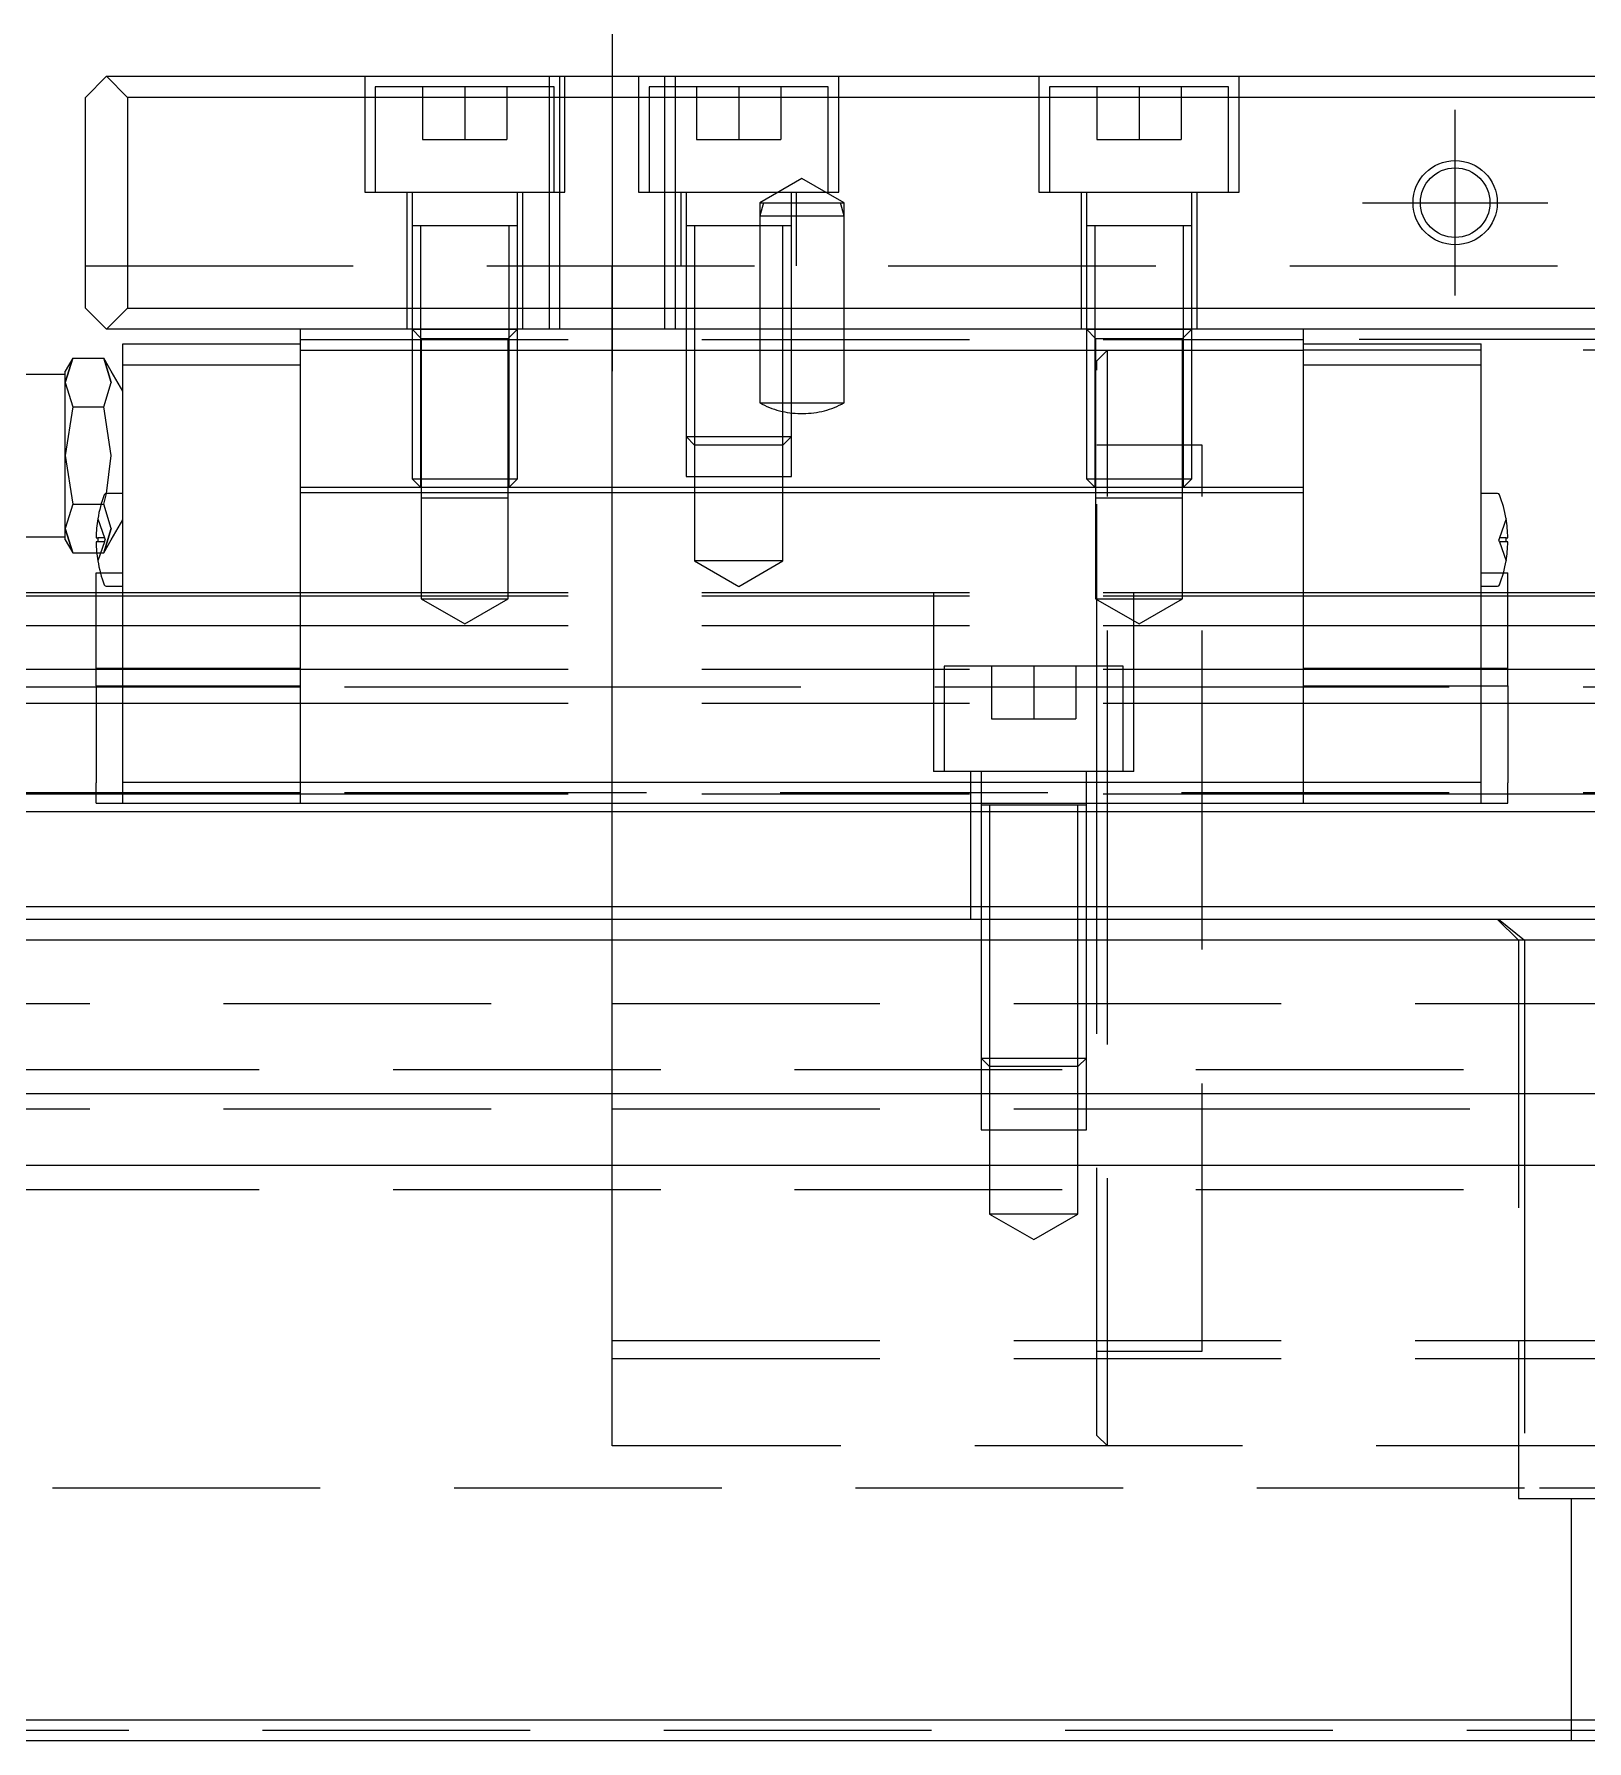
# Model space of a CAD drawing. Extents: x -33 to 1029, y -350 to 120.
# Drawn here: x 332.6 to 406.2, y -307.9 to -226.9 of the extents above; entities that cross this region are included whole.
import ezdxf

# ---------------------------------------------------------------- set-up
doc = ezdxf.new("R2010")
doc.units = 0
doc.linetypes.add('CENTER', pattern=[50.8, 31.75, -6.35, 6.35, -6.35])
doc.linetypes.add('DASHED', pattern=[19.05, 12.7, -6.35])
doc.layers.get('0').update_dxf_attribs({"linetype": 'CONTINUOUS'})
doc.layers.add('CENTER', color=1, linetype='CENTER')

msp = doc.modelspace()

# ---------------------------------------------------------------- linework, layer by layer
at = {"color": 7, "linetype": 'CONTINUOUS'}
for p, q in [((336, -228.91), (335, -229.91)), ((336, -228.91), (484, -228.91)), ((337, -229.91), (336, -228.91)), ((335, -239.91), (335, -229.91)), ((483, -229.91), (337, -229.91)), ((337, -229.91), (337, -239.91)), ((355.5, -236.01), (350.5, -236.01)), ((355.5, -236.01), (350.5, -236.01)), ((335, -239.91), (336, -240.91)), ((336, -240.91), (337, -239.91)), ((337, -239.91), (483, -239.91)), ((484, -240.91), (336, -240.91)), ((345.2, -241.91), (345.2, -240.91)), ((392.8, -241.91), (392.8, -240.91)), ((336.768, -242.61), (336.768, -241.61)), ((336.768, -241.61), (345.2, -241.61)), ((345.2, -241.91), (392.8, -241.91)), ((345.2, -248.41), (345.2, -241.91)), ((392.8, -241.61), (401.232, -241.61)), ((392.8, -248.41), (392.8, -241.91)), ((401.232, -242.61), (401.232, -241.61)), ((334.4, -242.291), (334.043, -242.91)), ((334.4, -242.291), (334.043, -243.446)), ((334.043, -243.446), (334.043, -242.91)), ((334.401, -242.29), (334.4, -242.291)), ((334.4, -242.291), (335.865, -242.291)), ((336.222, -242.91), (335.865, -242.291)), ((336.222, -243.446), (335.865, -242.291)), ((336.768, -243.855), (336.222, -242.91)), ((336.768, -242.61), (345.2, -242.61)), ((336.768, -262.41), (336.768, -242.61)), ((392.8, -242.61), (401.232, -242.61)), ((401.232, -262.41), (401.232, -242.61)), ((334.043, -243.06), (330.043, -243.06)), ((334.043, -246.91), (334.043, -243.446)), ((334.043, -243.446), (334.4, -244.601)), ((335.865, -244.601), (336.222, -243.446)), ((334.4, -244.601), (334.043, -246.91)), ((334.4, -244.601), (335.865, -244.601)), ((336.222, -246.91), (335.865, -244.601)), ((334.043, -250.374), (334.043, -246.91)), ((334.043, -246.91), (334.4, -249.219)), ((336, -248.708), (336.222, -246.91)), ((345.2, -248.66), (345.2, -248.41)), ((345.2, -248.41), (392.8, -248.41)), ((345.2, -262.41), (345.2, -248.66)), ((345.2, -248.66), (392.8, -248.66)), ((392.8, -248.66), (392.8, -248.41)), ((392.8, -262.41), (392.8, -248.66)), ((334.4, -249.219), (334.043, -250.374)), ((334.4, -249.219), (335.743, -249.219)), ((336.768, -248.71), (335.986, -248.71)), ((402.014, -248.71), (401.232, -248.71)), ((330.043, -250.76), (334.043, -250.76)), ((334.043, -250.91), (334.043, -250.374)), ((334.043, -250.374), (334.4, -251.529)), ((334.043, -250.91), (334.4, -251.529)), ((335.502, -250.81), (335.584, -250.81)), ((335.584, -251.01), (335.502, -251.01)), ((335.584, -250.81), (335.584, -251.01)), ((402.416, -251.01), (402.416, -250.81)), ((402.416, -250.81), (402.498, -250.81)), ((402.498, -251.01), (402.416, -251.01)), ((334.4, -251.529), (334.401, -251.53)), ((334.4, -251.529), (335.533, -251.529)), ((335.5, -255.08), (335.5, -252.48)), ((335.5, -252.48), (335.709, -252.48)), ((402.291, -252.48), (402.5, -252.48)), ((402.5, -255.08), (402.5, -252.48)), ((0, -253.41), (335.5, -253.41)), ((335.986, -253.11), (336.768, -253.11)), ((401.232, -253.11), (402.014, -253.11)), ((402.5, -253.41), (417.5, -253.41)), ((0, -253.574), (335.5, -253.574)), ((402.5, -253.574), (417.5, -253.574)), ((0, -254.972), (335.5, -254.972)), ((335.5, -256.993), (335.5, -255.08)), ((402.5, -254.972), (417.5, -254.972)), ((402.5, -256.993), (402.5, -255.08)), ((0, -257.048), (335.5, -257.048)), ((335.5, -256.993), (336.768, -256.993)), ((335.5, -257.838), (335.5, -256.993)), ((401.232, -256.993), (402.5, -256.993)), ((402.5, -257.838), (402.5, -256.993)), ((402.5, -257.048), (417.5, -257.048)), ((335.5, -257.838), (335.5, -262.448)), ((335.5, -257.838), (336.768, -257.838)), ((401.232, -257.838), (402.5, -257.838)), ((402.5, -257.838), (402.5, -262.448)), ((0, -258.669), (335.5, -258.669)), ((402.5, -258.669), (417.5, -258.669)), ((336.768, -262.41), (345.2, -262.41)), ((336.768, -263.41), (336.768, -262.41)), ((345.2, -263.41), (345.2, -262.41)), ((345.2, -262.41), (392.8, -262.41)), ((392.8, -262.41), (401.232, -262.41)), ((392.8, -263.41), (392.8, -262.41)), ((401.232, -263.41), (401.232, -262.41)), ((0, -262.962), (335.5, -262.962)), ((335.5, -263.41), (335.5, -262.448)), ((402.5, -263.41), (402.5, -262.448)), ((402.5, -262.962), (417.5, -262.962)), ((0, -263.81), (820, -263.81)), ((335.5, -263.41), (336.768, -263.41)), ((336.768, -263.41), (345.2, -263.41)), ((345.2, -263.41), (392.8, -263.41)), ((392.8, -263.41), (401.232, -263.41)), ((401.232, -263.41), (402.5, -263.41)), ((0, -268.31), (820, -268.31)), ((1, -268.91), (819, -268.91)), ((818, -269.91), (2, -269.91)), ((818, -277.21), (2, -277.21)), ((818, -280.61), (2, -280.61)), ((2, -306.91), (818, -306.91)), ((819, -307.91), (1, -307.91))]:
    msp.add_line(p, q, dxfattribs=at)
at = {"color": 3, "linetype": 'DASHED'}
for p, q in [((348.25, -228.91), (348.25, -234.41)), ((357, -228.91), (357, -229.41)), ((357.5, -228.91), (357.5, -240.91)), ((357.75, -234.41), (357.75, -228.91)), ((361.25, -228.91), (361.25, -234.41)), ((362.5, -240.91), (362.5, -228.91)), ((363, -240.91), (363, -228.91)), ((370.75, -234.41), (370.75, -228.91)), ((380.25, -228.91), (380.25, -234.41)), ((389.75, -234.41), (389.75, -228.91)), ((348.75, -229.41), (348.75, -234.41)), ((357.25, -229.41), (348.75, -229.41)), ((351, -229.41), (351, -231.91)), ((353, -229.41), (353, -231.91)), ((355, -229.41), (355, -231.91)), ((357, -229.41), (357, -234.41)), ((357.25, -234.41), (357.25, -229.41)), ((361.75, -229.41), (361.75, -234.41)), ((363, -229.41), (361.75, -229.41)), ((370.25, -229.41), (363, -229.41)), ((364, -229.41), (364, -231.91)), ((366, -229.41), (366, -231.91)), ((368, -229.41), (368, -231.91)), ((370.25, -234.41), (370.25, -229.41)), ((380.75, -229.41), (380.75, -234.41)), ((389.25, -229.41), (380.75, -229.41)), ((383, -229.41), (383, -231.91)), ((385, -229.41), (385, -231.91)), ((387, -229.41), (387, -231.91)), ((389.25, -234.41), (389.25, -229.41)), ((351, -231.91), (353, -231.91)), ((353, -231.91), (355, -231.91)), ((364, -231.91), (366, -231.91)), ((366, -231.91), (368, -231.91)), ((383, -231.91), (385, -231.91)), ((385, -231.91), (387, -231.91)), ((369, -233.755), (367, -234.91)), ((371, -234.91), (369, -233.755)), ((348.25, -234.41), (357.75, -234.41)), ((350.25, -234.41), (350.25, -240.91)), ((350.5, -234.41), (350.5, -236.01)), ((355.5, -236.01), (355.5, -234.41)), ((355.75, -240.91), (355.75, -234.41)), ((357, -234.41), (357, -240.91)), ((361.25, -234.41), (370.75, -234.41)), ((363.25, -234.41), (363.25, -237.91)), ((363.5, -234.41), (363.5, -236.01)), ((368.5, -234.91), (368.5, -234.41)), ((368.75, -237.91), (368.75, -234.41)), ((380.25, -234.41), (389.75, -234.41)), ((382.25, -234.41), (382.25, -240.91)), ((382.5, -234.41), (382.5, -236.01)), ((387.5, -236.01), (387.5, -234.41)), ((387.75, -240.91), (387.75, -234.41)), ((367, -234.91), (367, -235.54)), ((367.169, -234.91), (367, -235.54)), ((367, -234.91), (371, -234.91)), ((367, -235.54), (367, -240.91)), ((367, -235.54), (371, -235.54)), ((368.5, -236.01), (368.5, -234.91)), ((371, -235.54), (370.831, -234.91)), ((371, -235.54), (371, -234.91)), ((371, -240.91), (371, -235.54)), ((350.5, -236.005), (350.5, -236.01)), ((350.5, -236.01), (350.5, -236.015)), ((350.5, -236.01), (350.5, -240.91)), ((355.5, -236.01), (350.5, -236.01)), ((350.9, -236.01), (350.9, -240.91)), ((355.1, -240.91), (355.1, -236.01)), ((355.5, -236.01), (355.5, -236.005)), ((355.5, -236.015), (355.5, -236.01)), ((355.5, -240.91), (355.5, -236.01)), ((363.5, -236.005), (363.5, -236.01)), ((363.5, -236.01), (363.5, -237.91)), ((363.5, -236.01), (363.5, -236.015)), ((367, -236.01), (363.5, -236.01)), ((368.5, -236.01), (363.5, -236.01)), ((363.9, -236.01), (363.9, -237.91)), ((368.5, -236.01), (367, -236.01)), ((368.1, -237.91), (368.1, -236.01)), ((368.5, -236.01), (368.5, -236.005)), ((368.5, -237.91), (368.5, -236.01)), ((368.5, -236.015), (368.5, -236.01)), ((382.5, -236.005), (382.5, -236.01)), ((382.5, -236.01), (382.5, -240.91)), ((382.5, -236.01), (382.5, -236.015)), ((387.5, -236.01), (382.5, -236.01)), ((382.9, -236.01), (382.9, -240.91)), ((387.1, -240.91), (387.1, -236.01)), ((387.5, -236.01), (387.5, -236.005)), ((387.5, -240.91), (387.5, -236.01)), ((387.5, -236.015), (387.5, -236.01)), ((335, -237.91), (485, -237.91)), ((360, -240.91), (360, -237.91)), ((363.5, -237.91), (363.5, -240.91)), ((363.5, -237.91), (363.5, -240.91)), ((363.9, -237.91), (363.9, -240.91)), ((368.1, -240.91), (368.1, -237.91)), ((368.5, -240.91), (368.5, -237.91)), ((368.5, -240.91), (368.5, -237.91)), ((350.5, -240.91), (350.938, -241.348)), ((350.5, -240.91), (350.5, -248.01)), ((350.5, -240.91), (355.5, -240.91)), ((350.9, -240.91), (350.9, -248.41)), ((350.938, -241.348), (350.938, -248.91)), ((350.938, -241.348), (355.062, -241.348)), ((355.062, -241.348), (355.5, -240.91)), ((355.062, -248.91), (355.062, -241.348)), ((355.1, -248.41), (355.1, -240.91)), ((355.5, -248.01), (355.5, -240.91)), ((360, -253.41), (360, -240.91)), ((363.5, -240.91), (363.5, -246.01)), ((363.5, -240.91), (363.5, -246.01)), ((363.9, -240.91), (363.9, -246.41)), ((367, -240.91), (367, -244.41)), ((368.1, -246.41), (368.1, -240.91)), ((368.5, -246.01), (368.5, -240.91)), ((368.5, -246.01), (368.5, -240.91)), ((371, -244.41), (371, -240.91)), ((382.5, -240.91), (382.938, -241.348)), ((382.5, -240.91), (382.5, -248.01)), ((382.5, -240.91), (387.5, -240.91)), ((382.9, -240.91), (382.9, -248.41)), ((382.938, -241.348), (382.938, -248.91)), ((382.938, -241.348), (387.062, -241.348)), ((387.062, -241.348), (387.5, -240.91)), ((387.062, -248.91), (387.062, -241.348)), ((387.1, -248.41), (387.1, -240.91)), ((387.5, -248.01), (387.5, -240.91)), ((345.2, -241.41), (392.8, -241.41)), ((383.5, -241.91), (383, -242.41)), ((383.5, -267.91), (383.5, -241.91)), ((427.2, -241.41), (392.8, -241.41)), ((401.232, -241.91), (392.8, -241.91)), ((418.768, -241.91), (401.232, -241.91)), ((334.043, -243.446), (334.4, -242.291)), ((335.865, -242.291), (336.222, -243.446)), ((383, -261.91), (383, -242.41)), ((367, -244.41), (371, -244.41)), ((368.937, -244.91), (369.063, -244.91)), ((363.5, -246.01), (363.9, -246.41)), ((363.5, -246.01), (363.5, -247.91)), ((363.5, -246.01), (368.5, -246.01)), ((368.1, -246.41), (368.5, -246.01)), ((368.5, -247.91), (368.5, -246.01)), ((363.9, -246.41), (363.9, -247.91)), ((368.1, -246.41), (363.9, -246.41)), ((368.1, -247.91), (368.1, -246.41)), ((388, -246.41), (383, -246.41)), ((388, -267.91), (388, -246.41)), ((350.5, -248.01), (350.9, -248.41)), ((350.5, -248.01), (355.5, -248.01)), ((355.1, -248.41), (355.5, -248.01)), ((363.5, -247.91), (368.5, -247.91)), ((363.9, -247.91), (363.9, -251.91)), ((368.1, -251.91), (368.1, -247.91)), ((382.5, -248.01), (382.9, -248.41)), ((382.5, -248.01), (387.5, -248.01)), ((387.1, -248.41), (387.5, -248.01)), ((335.743, -249.219), (335.865, -249.219)), ((335.865, -249.219), (336, -248.708)), ((336.222, -250.374), (335.865, -249.219)), ((350.933, -248.91), (350.933, -253.71)), ((350.933, -248.91), (355.067, -248.91)), ((355.067, -253.71), (355.067, -248.91)), ((382.933, -248.91), (382.933, -253.71)), ((382.933, -248.91), (387.067, -248.91)), ((387.067, -253.71), (387.067, -248.91)), ((335.584, -249.912), (335.9, -250.81)), ((336.222, -250.91), (336.768, -249.965)), ((402.416, -249.912), (402.1, -250.81)), ((334.4, -251.529), (334.043, -250.374)), ((335.9, -250.81), (335.584, -250.81)), ((335.9, -251.01), (335.584, -251.908)), ((335.9, -251.01), (335.584, -251.01)), ((336.222, -250.374), (335.865, -251.529)), ((335.865, -251.529), (336.222, -250.374)), ((335.865, -251.529), (336.222, -250.91)), ((335.9, -250.81), (335.935, -250.91)), ((335.9, -251.01), (335.935, -250.91)), ((402.1, -250.81), (402.065, -250.91)), ((402.1, -251.01), (402.065, -250.91)), ((402.416, -250.81), (402.1, -250.81)), ((402.1, -251.01), (402.416, -251.908)), ((402.416, -251.01), (402.1, -251.01)), ((335.533, -251.529), (335.865, -251.529)), ((335.709, -252.48), (336.768, -252.48)), ((363.9, -251.91), (366, -253.122)), ((368.1, -251.91), (363.9, -251.91)), ((366, -253.122), (368.1, -251.91)), ((401.232, -252.48), (402.291, -252.48)), ((335.5, -253.41), (336.768, -253.41)), ((336.768, -253.41), (345.2, -253.41)), ((345.2, -253.41), (392.8, -253.41)), ((360, -263.41), (360, -253.41)), ((375.25, -253.41), (375.25, -261.91)), ((384.75, -261.91), (384.75, -253.41)), ((392.8, -253.41), (401.232, -253.41)), ((401.232, -253.41), (402.5, -253.41)), ((335.5, -253.574), (336.768, -253.574)), ((336.768, -253.574), (345.2, -253.574)), ((345.2, -253.574), (392.8, -253.574)), ((350.933, -253.71), (353, -254.903)), ((350.933, -253.71), (355.067, -253.71)), ((353, -254.903), (355.067, -253.71)), ((382.933, -253.71), (385, -254.903)), ((382.933, -253.71), (387.067, -253.71)), ((385, -254.903), (387.067, -253.71)), ((392.8, -253.574), (401.232, -253.574)), ((401.232, -253.574), (402.5, -253.574)), ((335.5, -254.972), (336.768, -254.972)), ((336.768, -254.972), (345.2, -254.972)), ((345.2, -254.972), (392.8, -254.972)), ((392.8, -254.972), (401.232, -254.972)), ((401.232, -254.972), (402.5, -254.972)), ((335.5, -257.048), (336.768, -257.048)), ((336.768, -256.993), (345.2, -256.993)), ((336.768, -257.048), (345.2, -257.048)), ((345.2, -257.048), (392.8, -257.048)), ((375.75, -256.91), (375.75, -261.91)), ((384.25, -256.91), (375.75, -256.91)), ((378, -256.91), (378, -259.41)), ((380, -256.91), (380, -259.41)), ((382, -256.91), (382, -259.41)), ((384.25, -261.91), (384.25, -256.91)), ((392.8, -256.993), (401.232, -256.993)), ((392.8, -257.048), (401.232, -257.048)), ((401.232, -257.048), (402.5, -257.048)), ((335.5, -257.91), (324.25, -257.91)), ((336.768, -257.91), (335.5, -257.91)), ((336.768, -257.838), (345.2, -257.838)), ((345.2, -257.91), (336.768, -257.91)), ((360, -257.91), (345.2, -257.91)), ((388, -257.91), (360, -257.91)), ((418.768, -257.91), (388, -257.91)), ((392.8, -257.838), (401.232, -257.838)), ((335.5, -258.669), (336.768, -258.669)), ((336.768, -258.669), (345.2, -258.669)), ((345.2, -258.669), (392.8, -258.669)), ((392.8, -258.669), (401.232, -258.669)), ((401.232, -258.669), (402.5, -258.669)), ((378, -259.41), (380, -259.41)), ((380, -259.41), (382, -259.41)), ((384.75, -261.91), (375.25, -261.91)), ((377, -261.91), (377, -268.91)), ((377.5, -261.91), (377.5, -263.41)), ((382.5, -263.41), (382.5, -261.91)), ((383, -268.91), (383, -261.91)), ((335.5, -262.91), (322.5, -262.91)), ((336.768, -262.91), (335.5, -262.91)), ((335.5, -262.962), (336.768, -262.962)), ((345.2, -262.91), (336.768, -262.91)), ((336.768, -262.962), (345.2, -262.962)), ((360, -262.91), (345.2, -262.91)), ((345.2, -262.962), (392.8, -262.962)), ((418.768, -262.91), (360, -262.91)), ((392.8, -262.962), (401.232, -262.962)), ((401.232, -262.962), (402.5, -262.962)), ((360, -268.91), (360, -263.41)), ((377.5, -263.41), (377.5, -263.51)), ((377.5, -263.505), (377.5, -263.51)), ((377.5, -263.51), (377.5, -268.91)), ((377.5, -263.51), (377.5, -263.515)), ((382.5, -263.51), (377.5, -263.51)), ((377.9, -263.51), (377.9, -268.91)), ((382.1, -268.91), (382.1, -263.51)), ((382.5, -263.51), (382.5, -263.41)), ((382.5, -263.51), (382.5, -263.505)), ((382.5, -268.91), (382.5, -263.51)), ((382.5, -263.515), (382.5, -263.51)), ((383.5, -293.91), (383.5, -267.91)), ((388, -289.41), (388, -267.91)), ((360, -277.21), (360, -268.91)), ((377.5, -268.91), (377.5, -275.51)), ((377.5, -268.91), (377.5, -275.51)), ((377.9, -268.91), (377.9, -275.91)), ((382.1, -275.91), (382.1, -268.91)), ((382.5, -275.51), (382.5, -268.91)), ((382.5, -275.51), (382.5, -268.91)), ((383, -293.41), (383, -268.91)), ((402, -268.91), (403, -269.91)), ((402.063, -268.91), (403.292, -269.91)), ((403, -269.91), (403, -296.41)), ((403.292, -269.91), (403.292, -277.21)), ((322.5, -272.91), (360, -272.91)), ((360, -272.91), (426.5, -272.91)), ((819.5, -276.06), (0.5, -276.06)), ((377.5, -275.51), (377.9, -275.91)), ((377.5, -275.51), (377.5, -277.21)), ((377.5, -275.51), (382.5, -275.51)), ((377.9, -275.91), (377.9, -278.91)), ((382.1, -275.91), (377.9, -275.91)), ((382.1, -275.91), (382.5, -275.51)), ((382.1, -278.91), (382.1, -275.91)), ((382.5, -277.21), (382.5, -275.51)), ((360, -280.61), (360, -277.21)), ((377.5, -277.21), (377.5, -278.91)), ((382.5, -278.91), (382.5, -277.21)), ((403.292, -277.21), (403.292, -280.61)), ((322.5, -277.91), (360, -277.91)), ((360, -277.91), (388, -277.91)), ((388, -277.91), (426.5, -277.91)), ((377.5, -278.91), (382.5, -278.91)), ((377.9, -278.91), (377.9, -282.91)), ((382.1, -282.91), (382.1, -278.91)), ((360, -288.91), (360, -280.61)), ((403.292, -280.61), (403.292, -295.91)), ((819.5, -281.76), (0.5, -281.76)), ((377.9, -282.91), (380, -284.122)), ((382.1, -282.91), (377.9, -282.91)), ((380, -284.122), (382.1, -282.91)), ((360, -293.91), (360, -288.91)), ((360, -288.91), (428, -288.91)), ((360, -289.756), (427.5, -289.756)), ((383, -289.41), (388, -289.41)), ((428, -293.91), (360, -293.91)), ((383, -293.41), (383.5, -293.91)), ((403.292, -295.91), (296.708, -295.91)), ((403, -296.41), (417, -296.41)), ((416.708, -295.91), (403.292, -295.91)), ((405.5, -296.41), (405.5, -307.91)), ((0.5, -307.41), (819.5, -307.41))]:
    msp.add_line(p, q, dxfattribs=at)
at = {"color": 3, "linetype": 'CONTINUOUS'}
msp.add_circle((400, -234.91), 2, dxfattribs=at)
at = {"color": 7, "linetype": 'CONTINUOUS'}
msp.add_circle((400, -234.91), 1.65, dxfattribs=at)
at = {"color": 3, "linetype": 'DASHED'}
for centre, start, end in [((368.937, -240.91), 241.03047, 270), ((369.063, -240.91), 270, 298.96953)]:
    msp.add_arc(centre, 4, start, end, dxfattribs=at)
at = {"color": 7, "linetype": 'CONTINUOUS'}
for centre, radius, start, end in [((341.5, -250.91), 6, 159.14941, 170.40593), ((335.986, -248.81), 0.1, 90, 159.14941), ((402.014, -248.81), 0.1, 20.85059, 90), ((396.5, -250.91), 6, 9.59407, 20.85059), ((341.5, -250.91), 5.999, 170.42033, 179.04489), ((396.5, -250.91), 5.999, 0.95511, 9.57967), ((341.5, -250.91), 5.999, 180.95511, 189.57967), ((396.5, -250.91), 5.999, 350.42033, 359.04489), ((341.5, -250.91), 6, 189.59407, 200.85059), ((396.5, -250.91), 6, 339.14941, 350.40593), ((335.986, -253.01), 0.1, 200.85059, 270), ((402.014, -253.01), 0.1, 270, 339.14941)]:
    msp.add_arc(centre, radius, start, end, dxfattribs=at)
at = {"layer": 'CENTER', "color": 1, "linetype": 'CENTER'}
for p, q in [((360, -226.91), (360, -242.91)), ((400, -239.31), (400, -230.51)), ((395.6, -234.91), (404.4, -234.91))]:
    msp.add_line(p, q, dxfattribs=at)

doc.saveas('drawing.dxf')
